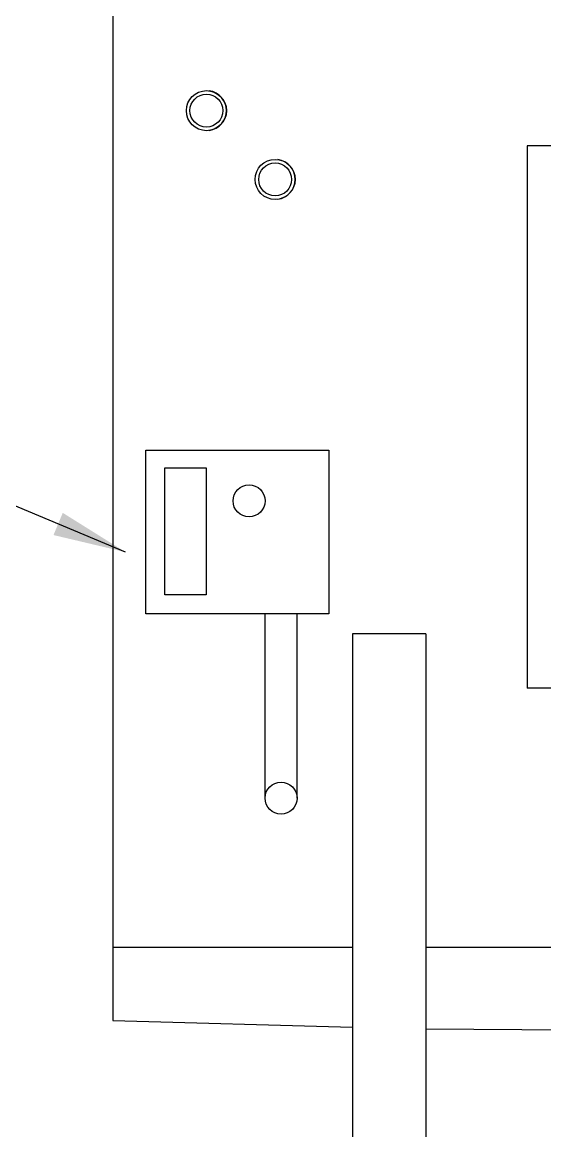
# Model space of a CAD drawing. Extents: x -24 to 296, y -58 to 147.
# Drawn here: x 31.39 to 45.68, y 17.41 to 47.88 of the extents above; entities that cross this region are included whole.
import ezdxf

# ---------------------------------------------------------------- set-up
doc = ezdxf.new("R2010")
doc.units = 0
doc.header["$MEASUREMENT"] = 0
doc.layers.get('0').update_dxf_attribs({"linetype": 'CONTINUOUS'})
for name, color, linetype in [('0 Unit', 7, 'CONTINUOUS'), ('ED11A', 7, 'CONTINUOUS'), ('RH01NO', 7, 'CONTINUOUS')]:
    doc.layers.add(name, color=color, linetype=linetype)
doc.dimstyles.get("Standard").update_dxf_attribs({"dimtxt": 2, "dimasz": 2, "dimexe": 0.75, "dimexo": 0.75, "dimgap": 0.75, "dimtad": 0, "dimtih": 1, "dimtoh": 1, "dimdec": 4, "dimzin": 0, "dimdsep": 46, "dimlunit": 5, "dimtxsty": 'STANDARD', "dimcen": 0.09, "dimadec": 0, "dimazin": 0, "dimtfac": 1, "dimtdec": 4, "dimtofl": 0, "dimtmove": 0, "dimatfit": 3, "dimfxl": 1, "dimfrac": 2, "dimtolj": 1, "dimtzin": 0, "dimarcsym": 0})

msp = doc.modelspace()

# ---------------------------------------------------------------- linework, layer by layer
at = {"color": 7, "linetype": 'Continuous', "lineweight": 25}
for p, q in [((45.19898, 44.49608), (45.19898, 29.67323)), ((45.20067, 44.49608), (45.19898, 44.49608)), ((45.20067, 44.49608), (45.20067, 29.67323)), ((48.52027, 44.49608), (45.20067, 44.49608)), ((45.20067, 29.67323), (45.19898, 29.67323)), ((48.52027, 29.67323), (45.20067, 29.67323))]:
    msp.add_line(p, q, dxfattribs=at)
at = {"layer": '0 Unit'}
for p, q in [((33.86334, 53.58475), (33.86334, 22.58475)), ((33.86334, 53.58475), (33.86334, 26.66287)), ((40.42584, 31.15775), (40.42584, 17.40775)), ((42.42584, 31.15775), (40.42584, 31.15775)), ((42.42584, 31.15775), (42.42584, 17.40775)), ((40.42584, 22.58475), (33.86334, 22.58475)), ((161.48834, 22.58475), (42.42584, 22.58475))]:
    msp.add_line(p, q, dxfattribs=at)
at = {"layer": 'ED11A'}
for p, q in [((38.0301, 26.66519), (38.0301, 31.69904)), ((38.9051, 26.66519), (38.9051, 31.69904))]:
    msp.add_line(p, q, dxfattribs=at)
for points in [[(34.76563, 36.1737), (39.77145, 36.1737), (39.77145, 31.69904), (34.76563, 31.69904)], [(35.28928, 35.69691), (36.42086, 35.69691), (36.42086, 32.22463), (35.28928, 32.22463)]]:
    msp.add_lwpolyline(points, close=True, dxfattribs=at)
at = {"layer": 'ED11A', "linetype": 'Continuous', "lineweight": 30}
for centre in [(37.5926, 34.79019), (38.4676, 26.66519)]:
    msp.add_circle(centre, 0.4375, dxfattribs=at)
at = {"layer": 'RH01NO'}
for p, q in [((33.86334, 22.58475), (33.86334, 20.58475)), ((33.86334, 20.58475), (40.42584, 20.40714)), ((42.42584, 20.35302), (161.48834, 19.56648))]:
    msp.add_line(p, q, dxfattribs=at)
for centre, radius in [((36.42584, 45.45975), 0.5481), ((36.42584, 45.45975), 0.45017), ((38.30584, 43.57975), 0.5481), ((38.30584, 43.57975), 0.45017)]:
    msp.add_circle(centre, radius, dxfattribs=at)
for centre in [(36.42584, 45.45975), (38.30584, 43.57975)]:
    msp.add_arc(centre, 0.5481, 278.213211, 81.786789, dxfattribs=at)

# ---------------------------------------------------------------- leaders
at = {"layer": 'ED11A'}
msp.add_leader([(34.21515, 33.39033), (25.66806, 36.95432), (23.32903, 36.95432)], dimstyle='Standard', override={"dimgap": 0.09, "dimtad": 0}, dxfattribs=at)

doc.saveas('drawing.dxf')
